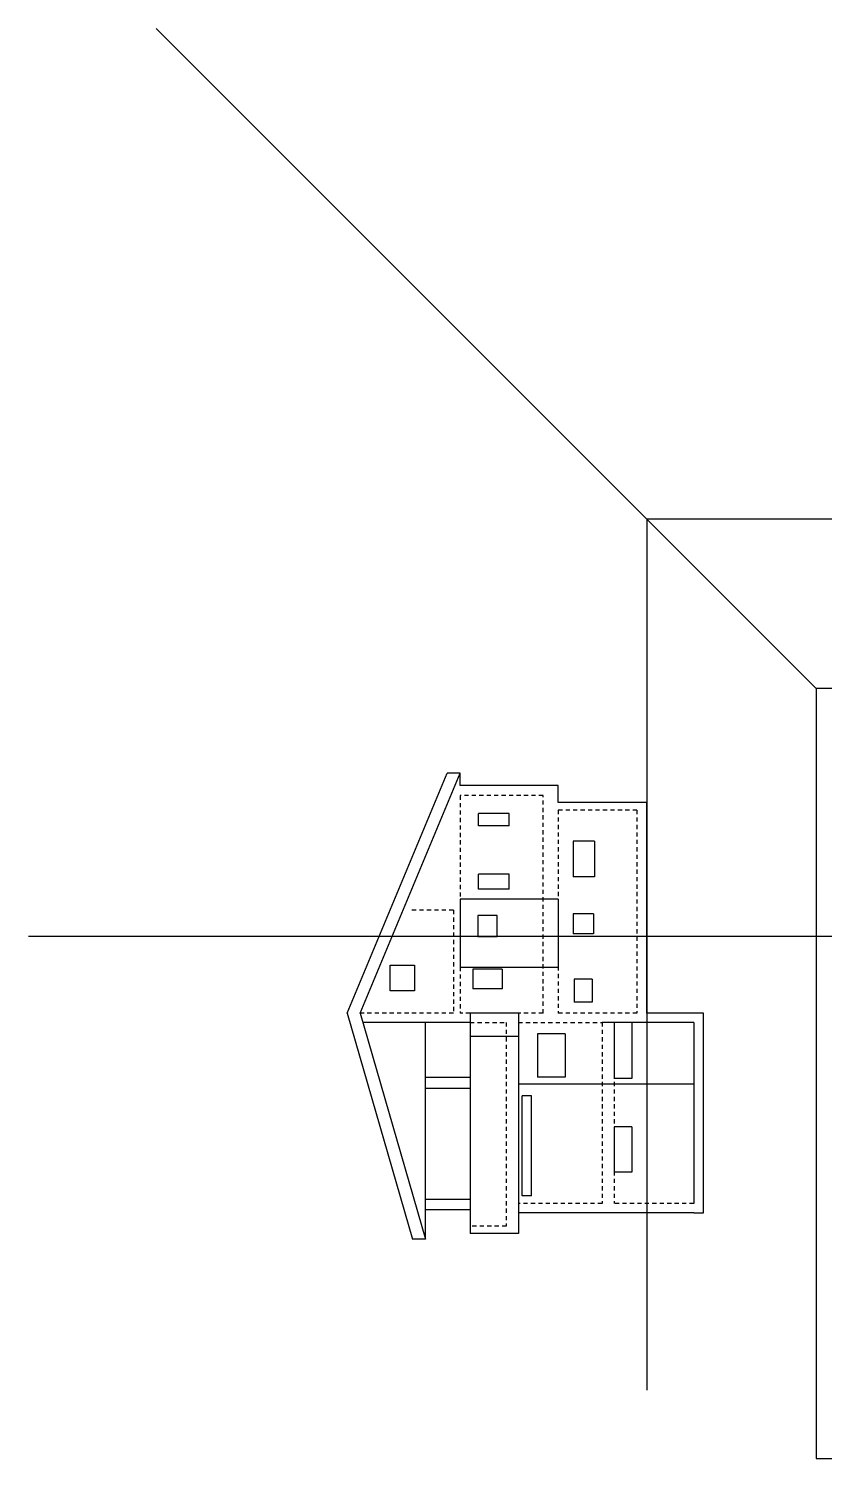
# Model space of a CAD drawing. Header units: metres. Extents: x 105 to 295, y 98 to 155.
# Drawn here: x 105.04 to 129.28, y 98.41 to 141.98 of the extents above; entities that cross this region are included whole.
import ezdxf

# ---------------------------------------------------------------- set-up
doc = ezdxf.new("R2010")
doc.units = ezdxf.units.M
doc.header["$LTSCALE"] = 0.01
doc.linetypes.add('DASHED', pattern=[19.05, 12.7, -6.35])
doc.layers.add('1', color=7, linetype='Continuous')
doc.layers.add('lu', color=8, linetype='DASHED')

msp = doc.modelspace()

# ---------------------------------------------------------------- linework, layer by layer
at = {"flags": 128}
for points in [[(129.032, 121.87), (108.925, 141.977)], [(159.034, 127.032), (123.87, 127.032), (123.87, 100.492)], [(114.74, 111.977), (117.79, 119.294)], [(115.14, 111.977), (118.19, 119.294)], [(118.19, 119.294), (117.79, 119.294)], [(118.19, 118.917), (118.19, 119.294)], [(121.17, 118.917), (118.19, 118.917)], [(121.17, 118.394), (121.17, 118.917)], [(123.57, 118.394), (121.17, 118.394)], [(123.87, 111.977), (123.87, 118.394), (123.57, 118.394)], [(119.68, 118.057), (118.74, 118.057)], [(118.74, 117.687), (118.74, 118.057)], [(119.68, 117.687), (118.74, 117.687)], [(119.68, 117.687), (119.68, 118.057)], [(122.28, 117.217), (121.63, 117.217)], [(121.63, 117.217), (121.63, 116.127)], [(122.28, 117.217), (122.28, 116.127)], [(119.68, 116.217), (118.74, 116.217)], [(118.74, 115.757), (118.74, 116.217)], [(119.68, 115.757), (119.68, 116.217)], [(122.28, 116.127), (121.63, 116.127)], [(119.68, 115.757), (118.74, 115.757)], [(121.17, 115.447), (118.19, 115.447)], [(118.19, 115.447), (118.19, 113.367)], [(121.17, 115.447), (121.17, 113.367)], [(119.31, 114.957), (118.72, 114.957)], [(118.72, 114.957), (118.72, 114.307)], [(119.31, 114.307), (119.31, 114.957)], [(122.25, 115.007), (121.63, 115.007)], [(121.63, 115.007), (121.63, 114.397)], [(122.25, 115.007), (122.25, 114.397)], [(276.041, 114.31), (105.038, 114.31)], [(119.31, 114.307), (118.72, 114.307)], [(122.25, 114.397), (121.63, 114.397)], [(116.05, 112.657), (116.05, 113.437), (116.79, 113.437)], [(116.79, 113.437), (116.79, 112.657)], [(121.17, 113.367), (118.19, 113.367)], [(119.47, 113.317), (118.57, 113.317)], [(118.57, 113.317), (118.57, 112.717)], [(119.47, 113.317), (119.47, 112.717)], [(122.21, 113.017), (121.66, 113.017)], [(121.66, 113.017), (121.66, 112.317)], [(122.21, 113.017), (122.21, 112.317)], [(116.79, 112.657), (116.05, 112.657)], [(119.47, 112.717), (118.57, 112.717)], [(114.74, 111.977), (116.73, 105.092)], [(115.14, 111.977), (117.13, 105.092)], [(118.49, 111.977), (118.49, 105.267)], [(119.96, 111.977), (118.49, 111.977)], [(119.96, 111.977), (119.96, 105.897)], [(122.21, 112.317), (121.66, 112.317)], [(125.3, 105.897), (125.6, 105.897), (125.6, 111.697), (125.6, 111.977), (123.87, 111.977)], [(123.87, 111.977), (123.87, 109.811)], [(118.49, 111.688), (115.224, 111.688)], [(117.13, 105.092), (117.13, 111.697)], [(122.88, 111.697), (122.51, 111.697)], [(125.3, 111.697), (122.88, 111.697)], [(122.88, 111.697), (122.88, 109.987)], [(123.42, 111.697), (123.42, 109.987)], [(125.3, 111.697), (125.3, 106.177)], [(119.96, 111.267), (118.49, 111.267)], [(121.38, 111.347), (120.54, 111.347)], [(120.54, 111.347), (120.54, 110.027)], [(121.38, 111.347), (121.38, 110.027)], [(118.49, 110.017), (117.13, 110.017)], [(125.3, 109.811), (119.96, 109.811)], [(123.87, 109.811), (119.96, 109.811)], [(121.38, 110.027), (120.54, 110.027)], [(123.42, 109.987), (122.88, 109.987)], [(118.49, 109.687), (117.13, 109.687)], [(120.36, 109.457), (120.07, 109.457)], [(120.07, 106.407), (120.07, 109.457)], [(120.36, 106.407), (120.36, 109.457)], [(123.42, 108.517), (122.88, 108.517)], [(122.88, 108.517), (122.88, 107.137)], [(122.88, 108.517), (122.88, 107.137)], [(123.42, 108.517), (123.42, 107.137)], [(123.42, 107.137), (122.88, 107.137)], [(120.36, 106.407), (120.07, 106.407)], [(118.49, 106.297), (117.13, 106.297)], [(118.49, 105.987), (117.13, 105.987)], [(125.3, 105.897), (119.96, 105.897)], [(119.96, 105.897), (119.96, 105.267)], [(125.3, 105.897), (122.88, 105.897)], [(117.13, 105.092), (116.73, 105.092)], [(119.96, 105.267), (118.49, 105.267)]]:
    msp.add_lwpolyline(points, dxfattribs=at)
at = {"layer": '1'}
msp.add_lwpolyline([(129.032, 98.411), (181.66, 98.411), (181.66, 121.87), (129.032, 121.87)], close=True, dxfattribs=at)
at = {"layer": 'lu', "flags": 128}
for points in [[(118.19, 118.607), (118.19, 111.977)], [(120.71, 118.607), (118.19, 118.607)], [(120.71, 111.977), (120.71, 118.607)], [(121.17, 118.167), (121.17, 111.977)], [(123.57, 118.167), (121.17, 118.167)], [(123.57, 118.167), (123.57, 111.977)], [(117.98, 115.117), (116.677, 115.117)], [(117.98, 115.117), (117.98, 111.977)], [(117.98, 111.977), (115.14, 111.977)], [(118.49, 111.977), (118.19, 111.977)], [(120.71, 111.977), (119.96, 111.977)], [(123.57, 111.977), (121.17, 111.977)], [(118.49, 111.697), (119.59, 111.697)], [(119.59, 111.697), (119.59, 105.487)], [(119.96, 111.697), (122.51, 111.697)], [(122.51, 111.697), (122.51, 106.177)], [(122.88, 111.697), (122.88, 106.177)], [(122.51, 106.177), (119.96, 106.177)], [(125.3, 106.177), (122.88, 106.177)], [(119.59, 105.487), (118.49, 105.487)]]:
    msp.add_lwpolyline(points, dxfattribs=at)

doc.saveas('drawing.dxf')
